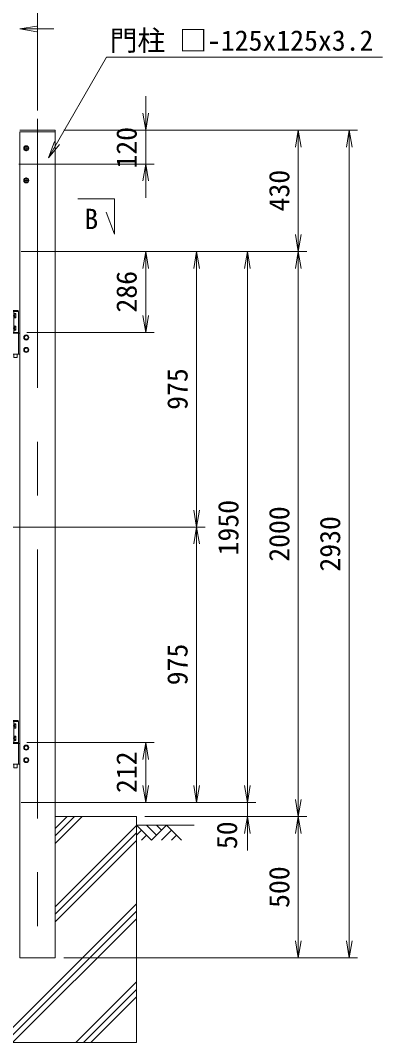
# Model space of a CAD drawing. Units: millimetres, scale not verified. Extents: x -6300 to 6300, y -4455 to 4455.
# Drawn here: x -110 to 1171, y -1195 to 2423 of the extents above; entities that cross this region are included whole.
import ezdxf
from ezdxf.enums import TextEntityAlignment as Align

# ---------------------------------------------------------------- set-up
doc = ezdxf.new("R2010")
doc.units = ezdxf.units.MM
doc.header["$LTSCALE"] = 30
doc.linetypes.add('USER1', pattern=[50.8, 31.75, -6.35, 6.35, -6.35])
for name, color, linetype, lineweight in [('0-0_D-STR1', 1, 'Continuous', 18), ('0-1_D-BMK', 2, 'USER1', 13), ('0-2_D-STR4', 7, 'Continuous', 9), ('0-3_D-BGD', 7, 'Continuous', 9), ('0-4_D-DCR-HCH', 7, 'Continuous', 9), ('0-5_D-STR-DIM', 7, 'Continuous', 9), ('0-6_0', 7, 'Continuous', 9), ('0-7_D-STR3', 3, 'Continuous', 13), ('0-9_D-STR-TXT', 7, 'Continuous', 9)]:
    doc.layers.add(name, color=color, linetype=linetype, lineweight=lineweight)
doc.styles.add('ＭＳ ゴシック', font='')
doc.styles.get('ＭＳ ゴシック').set_extended_font_data('MS Gothic')

# ---------------------------------------------------------------- blocks, each defined once
blk = doc.blocks.new('_Open')
at = {"layer": '0-6_0'}
blk.add_line((-30, 5), (0, 0), dxfattribs=at)
blk.add_lwpolyline([(-30, -5), (0, 0), (-30, 0)], dxfattribs=at)
blk = doc.blocks.new('U69')
at = {"layer": '0-1_D-BMK'}
for p, q in [((721.6, -450), (-409.6, -450)), ((721.6, -1770), (-409.6, -1770))]:
    blk.add_line(p, q, dxfattribs=at)
at = {"layer": '0-7_D-STR3'}
for p, q in [((-630, 0), (0, 0)), ((-630, 0), (-630, -4530)), ((-75, 120), (-555, 120)), ((-555, 0), (-75, 0)), ((-135, 0), (-135, -2220)), ((0, 0), (0, -4530)), ((-348, -281.1), (-348, -618.9)), ((-315.6, -225), (-183, -225)), ((-315.6, -337.2), (-183, -337.2)), ((-315.6, -562.8), (-183, -562.8)), ((-315.6, -675), (-183, -675)), ((-183, -180), (-135, -180)), ((-183, -225), (-183, -675)), ((-135, -180), (-135, -720)), ((-348, -1601.1), (-348, -1938.9)), ((-315.6, -1545), (-183, -1545)), ((-315.6, -1657.2), (-183, -1657.2)), ((-315.6, -1882.8), (-183, -1882.8)), ((-315.6, -1995), (-183, -1995)), ((-183, -1500), (-135, -1500)), ((-183, -1545), (-183, -1995)), ((-135, -1500), (-135, -2040)), ((-1455, -2535), (-1650, -2647.2)), ((-1650, -2647.2), (-1650, -2872.8)), ((-1455, -2985), (-1650, -2872.8)), ((-1455, -2535), (-1260, -2647.2)), ((-1455, -2985), (-1260, -2872.8)), ((-1260, -2647.2), (-1260, -2872.8)), ((-780, -2310), (-630, -2310)), ((-630, -2220), (0, -2220)), ((-630, -2310), (0, -2310)), ((-1455, -3855), (-1650, -3967.2)), ((-1650, -4192.8), (-1650, -3967.2)), ((-1455, -4305), (-1650, -4192.8)), ((-1455, -3855), (-1260, -3967.2)), ((-1455, -4305), (-1260, -4192.8)), ((-1260, -4192.8), (-1260, -3967.2)), ((-780, -4530), (-630, -4530)), ((-630, -4530), (0, -4530)), ((-475.5, -4530), (-475.5, -4860)), ((-475.5, -4860), (-445.5, -4890)), ((-445.5, -4890), (-184.5, -4890)), ((-184.5, -4890), (-154.5, -4860)), ((-154.5, -4530), (-154.5, -4860))]:
    blk.add_line(p, q, dxfattribs=at)
for points in [[(-183, -180), (-183, -720), (-135, -720)], [(-183, -1500), (-183, -2040), (-135, -2040)]]:
    blk.add_lwpolyline(points, dxfattribs=at)
for centre, radius in [((-1455, -2760), 270), ((-1455, -2760), 195), ((-1455, -4080), 270), ((-1455, -4080), 195)]:
    blk.add_circle(centre, radius, dxfattribs=at)
for centre, radius, start, end in [((-537.5, 60), 62.5, 106.2602, 253.7398), ((-92.5, 60), 62.5, 286.2602, 73.7398), ((-283.2, -281.1), 64.8, 120, 240), ((-135.6, -450), 212.4, 147.93138, 212.06862), ((-283.2, -618.9), 64.8, 120, 240), ((-283.2, -1601.1), 64.8, 120, 240), ((-135.6, -1770), 212.4, 147.93138, 212.06862), ((-283.2, -1938.9), 64.8, 120, 240)]:
    blk.add_arc(centre, radius, start, end, dxfattribs=at)
blk = doc.blocks.new('U64')
at = {"layer": '0-1_D-BMK'}
for p, q in [((300, 0), (-300, 0)), ((0, -300), (0, 300))]:
    blk.add_line(p, q, dxfattribs=at)
at = {"layer": '0-7_D-STR3'}
blk.add_lwpolyline([(194.9, 112.5), (0, 225), (-194.9, 112.5), (-194.9, -112.5), (0, -225), (194.9, -112.5)], close=True, dxfattribs=at)
for radius in [270, 194.9]:
    blk.add_circle((0, 0), radius, dxfattribs=at)

msp = doc.modelspace()

# ---------------------------------------------------------------- linework, layer by layer
at = {"layer": '0-0_D-STR1'}
for p, q in [((12.99, 2034.73), (-112.01, 2034.73)), ((-112.01, 2028.73), (12.99, 2028.73)), ((12.99, 2028.73), (-112.01, 2028.73)), ((12.99, 2034.73), (12.99, 2028.73)), ((12.99, 2028.73), (12.99, -895.27))]:
    msp.add_line(p, q, dxfattribs=at)
msp.add_lwpolyline([(12.99, -895.27), (-112.01, -895.27), (-112.01, 2028.73)], dxfattribs=at)
at = {"layer": '0-1_D-BMK'}
msp.add_line((-49.51, 2074.73), (-49.51, -935.27), dxfattribs=at)
at = {"layer": '0-2_D-STR4'}
for p, q in [((12.99, -395.27), (300.49, -395.27)), ((300.49, -395.27), (300.49, -1195.27)), ((-399.51, -1195.27), (300.49, -1195.27))]:
    msp.add_line(p, q, dxfattribs=at)
at = {"layer": '0-3_D-BGD'}
msp.add_line((300.49, -425.27), (504.78, -425.27), dxfattribs=at)
at = {"layer": '0-4_D-DCR-HCH'}
for p, q in [((12.99, -490.48), (108.21, -395.27)), ((12.99, -463.97), (81.69, -395.27)), ((12.99, -437.45), (55.18, -395.27)), ((12.99, -714.37), (300.49, -426.87)), ((353.71, -478.48), (300.49, -425.27)), ((371.44, -460.74), (335.97, -425.27)), ((406.92, -425.27), (353.71, -478.48)), ((389.27, -443.1), (371.44, -425.27)), ((406.92, -425.27), (460.13, -478.48)), ((12.99, -740.89), (300.49, -453.39)), ((318.23, -443), (300.49, -460.66)), ((335.97, -460.74), (318.15, -478.48)), ((424.66, -443), (389.02, -478.48)), ((442.39, -460.74), (424.57, -478.48)), ((12.99, -767.41), (300.49, -479.91)), ((-190.97, -1195.27), (300.49, -703.8)), ((-164.46, -1195.27), (300.49, -730.32)), ((-137.94, -1195.27), (300.49, -756.83)), ((85.95, -1195.27), (300.49, -980.72)), ((112.47, -1195.27), (300.49, -1007.24)), ((138.98, -1195.27), (300.49, -1033.76))]:
    msp.add_line(p, q, dxfattribs=at)
at = {"layer": '0-5_D-STR-DIM'}
for p, q in [((-49.51, 2104.73), (-49.51, 2602.76)), ((-52.01, 2392.77), (7.99, 2392.77)), ((332.99, 2094.73), (332.99, 2154.73)), ((42.99, 2034.73), (902.99, 2034.73)), ((42.99, 2034.73), (1082.99, 2034.73)), ((42.99, 2034.73), (362.99, 2034.73)), ((332.99, 1914.7), (332.99, 2034.73)), ((872.99, 1664.73), (872.99, 1974.73)), ((1052.99, -835.27), (1052.99, 1974.73)), ((-115.51, 1914.7), (362.99, 1914.7)), ((332.99, 1854.7), (332.99, 1794.7)), ((-108.01, 1604.73), (362.99, 1604.73)), ((42.99, 1604.73), (542.99, 1604.73)), ((42.99, 1604.73), (722.99, 1604.73)), ((42.99, 1604.73), (902.99, 1604.73)), ((42.99, 1604.73), (902.99, 1604.73)), ((332.99, 1544.73), (332.99, 1378.73)), ((512.99, 689.73), (512.99, 1544.73)), ((692.99, 1544.73), (692.99, -285.27)), ((872.99, 1544.73), (872.99, -335.27)), ((-87.01, 1318.73), (362.99, 1318.73)), ((-1585.25, 629.73), (542.99, 629.73)), ((-1585.25, 629.73), (542.99, 629.73)), ((512.99, -285.27), (512.99, 569.73)), ((-87.01, -133.27), (362.99, -133.27)), ((332.99, -285.27), (332.99, -193.27)), ((692.99, -285.27), (692.99, -225.27)), ((-108.01, -345.27), (362.99, -345.27)), ((42.99, -345.27), (542.99, -345.27)), ((42.99, -345.27), (722.99, -345.27)), ((42.99, -345.27), (722.99, -345.27)), ((692.99, -345.27), (692.99, -395.27)), ((330.49, -395.27), (722.99, -395.27)), ((330.49, -395.27), (902.99, -395.27)), ((330.49, -395.27), (902.99, -395.27)), ((692.99, -455.27), (692.99, -515.27)), ((872.99, -455.27), (872.99, -835.27)), ((42.99, -895.27), (902.99, -895.27)), ((42.99, -895.27), (1082.99, -895.27))]:
    msp.add_line(p, q, dxfattribs=at)
at = {"layer": '0-9_D-STR-TXT'}
msp.add_line((222.86, 1666.19), (193.15, 1744.78), dxfattribs=at)
for points in [[(1171.06, 2292.59), (194.47, 2292.59), (-9.77, 1938.94)], [(222.86, 1666.19), (222.86, 1791.52), (93.39, 1791.52)]]:
    msp.add_lwpolyline(points, dxfattribs=at)

# ---------------------------------------------------------------- block references
at = {"layer": '0-5_D-STR-DIM', "xscale": 2, "yscale": 2}
for p, rotation in [((-112.01, 2392.77), 180), ((332.99, 2034.73), 270), ((872.99, 2034.73), 90), ((1052.99, 2034.73), 90), ((332.99, 1914.7), 90), ((872.99, 1604.73), 270), ((332.99, 1604.73), 90), ((512.99, 1604.73), 90), ((692.99, 1604.73), 90), ((872.99, 1604.73), 90), ((332.99, 1318.73), 270), ((512.99, 629.73), 270), ((512.99, 629.73), 90), ((332.99, -133.27), 90), ((332.99, -345.27), 270), ((512.99, -345.27), 270), ((692.99, -345.27), 270), ((692.99, -345.27), 270), ((872.99, -395.27), 270), ((692.99, -395.27), 90), ((872.99, -395.27), 90), ((872.99, -895.27), 270), ((1052.99, -895.27), 270)]:
    msp.add_blockref('_Open', p, dxfattribs=dict(at, rotation=rotation))
at = {"layer": '0-5_D-STR-DIM', "xscale": -0.03333333, "yscale": 0.03333333}
for name, p in [('U64', (-89.51, 1970.7)), ('U64', (-89.51, 1856.7)), ('U69', (-138.01, 1392.73)), ('U69', (-138.01, -59.27))]:
    msp.add_blockref(name, p, dxfattribs=at)
at = {"layer": '0-9_D-STR-TXT', "xscale": 2, "yscale": 2, "rotation": 239.9931}
msp.add_blockref('_Open', (-10.77, 1937.21), dxfattribs=at)

# ---------------------------------------------------------------- texts
at = {"layer": '0-5_D-STR-DIM', "style": 'ＭＳ ゴシック'}
for s, p in [('120', (322.87, 1898.74)), ('430', (862.87, 1746.98)), ('286', (322.87, 1389.02)), ('975', (502.87, 1044.52)), ('1950', (682.87, 529.38)), ('2000', (862.87, 506.86)), ('2930', (1042.87, 471.86)), ('975', (502.87, 69.52)), ('212', (322.87, -311.98)), ('50', (678.12, -510.42)), ('500', (862.87, -718.58))]:
    msp.add_text(s, height=72.14, rotation=90, dxfattribs=at).set_placement(p, align=Align.BOTTOM_LEFT)
at = {"layer": '0-9_D-STR-TXT', "style": 'ＭＳ ゴシック'}
for s, p in [('門柱 □-125x125x3.2', (205.56, 2294.43)), ('B', (116.13, 1662.61))]:
    msp.add_text(s, height=72.14, dxfattribs=at).set_placement(p, align=Align.BOTTOM_LEFT)

doc.saveas('drawing.dxf')
